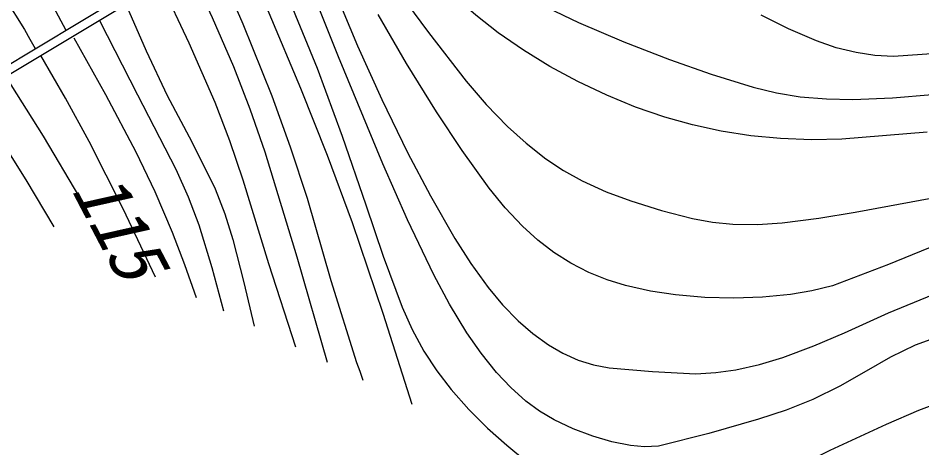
# Model space of a CAD drawing. Units: millimetres, scale not verified. Extents: x 40000 to 680000, y 20000 to 380000.
# Drawn here: x 501169 to 532356, y 243256 to 258085 of the extents above; entities that cross this region are included whole.
import ezdxf
from ezdxf.enums import TextEntityAlignment as Align

# ---------------------------------------------------------------- set-up
doc = ezdxf.new("R2010")
doc.units = ezdxf.units.MM
doc.header["$LTSCALE"] = 1000
doc.layers.add('M-BGD', color=7, linetype='Continuous', lineweight=25)
doc.styles.add('ＭＳ ゴシック', font='')
doc.styles.get('ＭＳ ゴシック').set_extended_font_data('MS Gothic')

msp = doc.modelspace()

# ---------------------------------------------------------------- linework, layer by layer
at = {"layer": 'M-BGD'}
for p, q in [((500276, 256137), (509635, 261762)), ((500387, 255854), (509889, 261564))]:
    msp.add_line(p, q, dxfattribs=at)
for points in [[(511553, 267478), (512340, 265925), (513179, 264402), (513743, 263494), (514363, 262609), (514952, 261871), (515586, 261173), (516206, 260576), (516864, 260025), (517600, 259496), (518379, 259012), (519428, 258445), (520507, 257931), (522067, 257264), (523648, 256654), (525079, 256152), (526533, 255705), (527337, 255510), (528160, 255373), (529064, 255294), (529974, 255274), (531340, 255329), (532713, 255444)], [(532536, 254154), (529587, 253909), (528540, 253887), (527480, 253927), (526454, 254027), (525424, 254188), (524445, 254398), (523485, 254666), (522475, 255015), (521484, 255420), (520485, 255892), (519512, 256418), (518605, 256973), (517732, 257577), (516961, 258181), (516221, 258837), (515509, 259554), (514833, 260321), (514144, 261198), (513498, 262119), (512797, 263240), (512149, 264387), (511678, 265277), (511215, 266172)], [(510904, 264923), (511787, 263160), (512722, 261429), (513375, 260344), (514080, 259292), (515330, 257582), (516629, 255909), (517319, 255106), (518055, 254343), (518696, 253766), (519383, 253229), (519990, 252824), (520634, 252466), (521461, 252096), (522315, 251780), (523368, 251444), (524434, 251167), (525130, 251042), (525834, 250977), (526682, 250969), (527529, 251022), (528796, 251179), (530053, 251395), (532730, 251884)], [(509402, 261272), (510474, 258826), (511493, 256352), (512357, 254014), (513171, 251640), (513763, 249869), (514416, 248112), (514767, 247341), (515175, 246590), (515619, 245913), (516113, 245269), (516720, 244585), (517371, 243943), (518036, 243354), (518717, 242787)], [(514767, 244749), (513767, 247893), (512708, 251026), (511846, 253348), (510924, 255659), (509833, 258258), (508714, 260858)], [(501259, 260606), (502040, 259141), (502820, 257666)], [(532788, 247042), (532120, 246796), (531269, 246384), (530431, 245909), (529524, 245390), (528596, 244928), (527674, 244563), (526719, 244250), (525002, 243755), (523261, 243317), (522787, 243297), (522303, 243339), (521652, 243471), (521000, 243665), (520320, 243919), (519661, 244230), (519165, 244523), (518692, 244873), (518170, 245339), (517681, 245856), (517144, 246521), (516648, 247232), (516054, 248211), (515511, 249223), (514608, 251122), (513753, 253059), (512223, 256745), (510746, 260460)], [(507859, 260345), (508919, 257883), (509922, 255399), (510560, 253644), (511141, 251868), (511966, 249027), (512849, 246199), (512956, 245900), (513069, 245593)], [(511611, 260166), (512882, 257125), (513716, 255274), (514605, 253451), (515394, 251958), (516242, 250484), (516787, 249621), (517386, 248785), (517879, 248193), (518420, 247637), (518926, 247200), (519468, 246811), (519963, 246524), (520490, 246289), (521020, 246126), (521567, 246021), (523062, 245889), (524558, 245817), (525249, 245854), (525937, 245951), (526754, 246133), (527561, 246374), (528631, 246774), (529684, 247231), (531206, 247921), (532745, 248553)], [(499983, 259842), (500710, 258779), (501385, 257686), (501575, 257359), (501764, 257032)], [(511850, 246198), (510801, 249838), (509693, 253464), (509179, 254946), (508609, 256407), (507877, 258093), (507108, 259765)], [(506105, 259263), (507057, 257235), (507953, 255186), (508469, 253857), (508929, 252507), (509809, 249622), (510742, 246749)], [(504915, 258509), (505587, 256952), (506318, 255410), (507170, 253821), (507971, 252200), (508303, 251336), (508583, 250441), (508964, 248958), (509312, 247459)], [(508269, 247977), (507870, 249468), (507414, 250936), (507046, 251904), (506619, 252859), (505301, 255428), (503994, 257995)], [(533151, 250383), (531199, 249582), (529265, 248853), (528553, 248672), (527817, 248546), (526849, 248453), (525871, 248419), (524864, 248447), (523857, 248535), (522992, 248665), (522131, 248855), (521491, 249051), (520860, 249308), (520246, 249627), (519660, 249999), (519101, 250425), (518574, 250902), (517980, 251538), (517424, 252222), (516492, 253515), (515606, 254848), (514576, 256513), (513598, 258209)], [(532859, 256858), (531374, 256765), (530734, 256798), (530087, 256892), (529399, 257064), (528723, 257295), (527749, 257715), (526806, 258188)], [(503089, 257399), (504188, 255449), (505233, 253471), (505885, 252100), (506482, 250703), (506915, 249585), (507317, 248450)], [(505913, 249147), (504796, 251504), (503625, 253833), (502810, 255321), (501957, 256797)], [(500729, 256092), (502034, 254011), (503292, 251890), (503313, 251856), (503338, 251813)], [(502418, 250883), (501452, 252509), (500432, 254105), (499946, 254836), (499455, 255564)], [(521193, 241557), (522108, 241390), (523031, 241283), (523701, 241273), (524370, 241323), (525031, 241433), (525687, 241603), (526484, 241888), (527262, 242230), (529185, 243182), (531132, 244080), (532253, 244562), (533408, 244992), (534014, 245157), (534625, 245260), (535230, 245292), (535840, 245264), (536651, 245152), (537476, 244976), (538034, 244836), (538603, 244685)]]:
    msp.add_lwpolyline(points, dxfattribs=at)

# ---------------------------------------------------------------- texts
at = {"layer": 'M-BGD', "style": 'ＭＳ ゴシック', "oblique": 15}
msp.add_text('115', height=1833, rotation=297.64, dxfattribs=at).set_placement((502502, 251921), align=Align.BOTTOM_LEFT)

doc.saveas('drawing.dxf')
